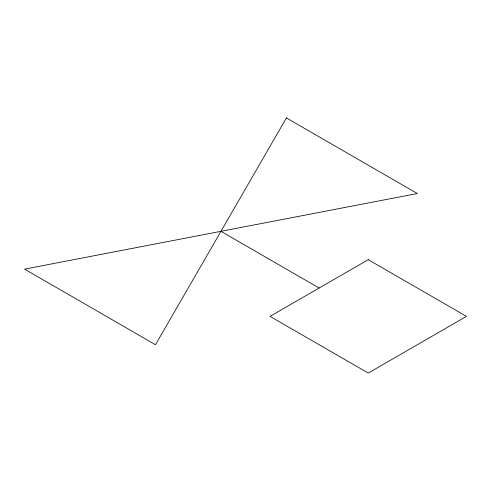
<?xml version="1.0" encoding="UTF-8"?>
<svg xmlns="http://www.w3.org/2000/svg" width="491" height="491" viewBox="0 0 491 491"><rect width="100%" height="100%" fill="white"/><g stroke="black" fill="none" stroke-linecap="round" stroke-linejoin="round"><path stroke-width="0.74" d="M220.95 231.329L319.15 288.021M286.419 117.938L155.481 344.719L24.55 269.123L417.35 193.528L286.419 117.938M368.25 259.671L270.05 316.37L368.25 373.062L466.45 316.37L368.25 259.671"/></g></svg>
